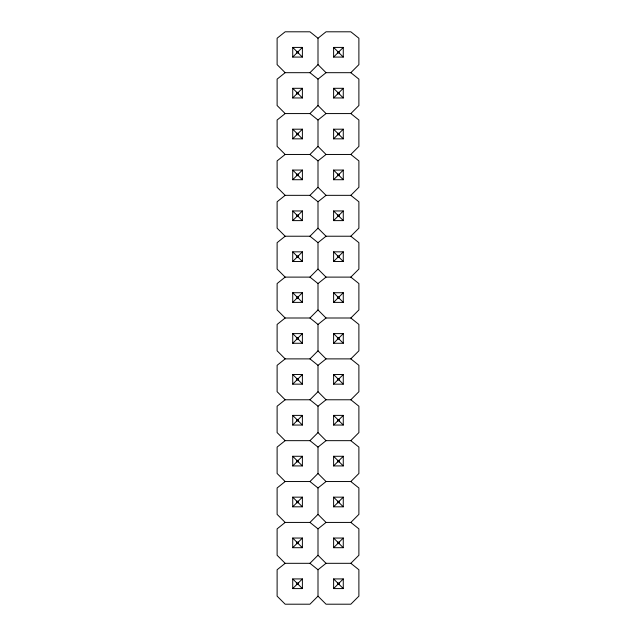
<?xml version="1.0" encoding="UTF-8"?>
<svg xmlns="http://www.w3.org/2000/svg" width="636" height="636" viewBox="0 0 636 636"><rect width="100%" height="100%" fill="white"/><g stroke="black" fill="none" stroke-linecap="round" stroke-linejoin="round"><path stroke-width="0.95" d="M292.727 57.073L296.813 52.987L296.813 51.5L292.727 47.414L302.386 47.414L302.386 57.073L292.727 57.073L292.727 47.414M302.386 57.073L298.3 52.987L298.3 51.5L302.386 47.414M285.166 113.574L277.113 105.52L277.113 79.126L285.166 72.687L309.955 72.687L318 64.633L318 38.239L326.045 31.8L350.834 31.8L358.887 38.239L358.887 64.633L350.834 72.687L326.045 72.687L318 79.126L318 105.52L309.955 113.574L285.166 113.574L277.113 120.013L277.113 146.407L285.166 154.461L309.955 154.461L318 160.892L318 187.294L309.955 195.339L285.166 195.339L277.113 201.779L277.113 228.181L285.166 236.226L309.955 236.226L318 242.666L318 269.068L309.955 277.113L285.166 277.113L277.113 283.553L277.113 309.955L285.166 318L309.955 318L318 324.44L318 350.834L309.955 358.887L285.166 358.887L277.113 365.326L277.113 391.72L285.166 399.774L309.955 399.774L318 406.213L318 432.607L326.045 440.661L350.834 440.661L358.887 447.092L358.887 473.494L350.834 481.539L326.045 481.539L318 487.979L318 514.381L326.045 522.426L350.834 522.426L358.887 528.866L358.887 555.268L350.834 563.313L326.045 563.313L318 569.753L318 596.155L326.045 604.2L350.834 604.2L358.887 596.155L358.887 569.753L350.834 563.313M292.727 97.96L296.813 93.866L296.813 92.387L292.727 88.301L302.386 88.301L302.386 97.96L292.727 97.96L292.727 88.301M296.813 92.387L298.3 92.387L302.386 88.301M333.614 57.073L337.7 52.987L337.7 51.5L333.614 47.414L343.273 47.414L343.273 57.073L333.614 57.073L333.614 47.414M343.273 57.073L339.187 52.987L339.187 51.5L343.273 47.414M292.727 138.847L296.813 134.752L298.3 134.752L302.386 138.847L292.727 138.847L292.727 129.188L302.386 129.188L302.386 138.847M292.727 129.188L296.813 133.274L298.3 133.274L302.386 129.188M333.614 97.96L337.7 93.866L337.7 92.387L333.614 88.301L343.273 88.301L343.273 97.96L333.614 97.96L333.614 88.301M343.273 97.96L339.187 93.866L339.187 92.387L343.273 88.301M309.955 154.461L318 146.407L318 120.013L326.045 113.574L350.834 113.574L358.887 120.013L358.887 146.407L350.834 154.461L326.045 154.461L318 160.892M350.834 113.574L358.887 105.52L358.887 79.126L350.834 72.687M292.727 179.726L296.813 175.639L298.3 175.639L302.386 179.726L292.727 179.726L292.727 170.074L302.386 170.074L302.386 179.726M292.727 170.074L296.813 174.161L298.3 174.161L302.386 170.074M333.614 138.847L337.7 134.752L337.7 133.274L333.614 129.188L343.273 129.188L343.273 138.847L333.614 138.847L333.614 129.188M343.273 138.847L339.187 134.752L339.187 133.274L343.273 129.188M292.727 220.613L296.813 216.526L298.3 216.526L302.386 220.613L302.386 210.953L292.727 210.953L292.727 220.613L302.386 220.613M292.727 210.953L296.813 215.048L298.3 215.048L302.386 210.953M333.614 179.726L337.7 175.639L337.7 174.161L333.614 170.074L343.273 170.074L343.273 179.726L333.614 179.726L333.614 170.074M337.7 174.161L339.187 174.161L343.273 170.074M309.955 236.226L318 228.181L318 201.779L326.045 195.339L350.834 195.339L358.887 201.779L358.887 228.181L350.834 236.226L326.045 236.226L318 242.666M350.834 195.339L358.887 187.294L358.887 160.892L350.834 154.461M292.727 261.499L296.813 257.413L298.3 257.413L302.386 261.499L292.727 261.499L292.727 251.84L302.386 251.84L302.386 261.499M292.727 251.84L296.813 255.934L298.3 255.934L302.386 251.84M333.614 220.613L337.7 216.526L337.7 215.048L333.614 210.953L343.273 210.953L343.273 220.613L333.614 220.613L333.614 210.953M343.273 220.613L339.187 216.526L339.187 215.048L343.273 210.953M292.727 302.386L296.813 298.3L298.3 298.3L302.386 302.386L292.727 302.386L292.727 292.727L302.386 292.727L302.386 302.386M292.727 292.727L296.813 296.813L298.3 296.813L302.386 292.727M333.614 261.499L337.7 257.413L339.187 257.413L343.273 261.499L333.614 261.499L333.614 251.84L343.273 251.84L343.273 261.499M333.614 251.84L337.7 255.934L339.187 255.934L343.273 251.84M309.955 318L318 309.955L318 283.553L309.955 277.113M318 283.553L326.045 277.113L350.834 277.113L358.887 269.068L358.887 242.666L350.834 236.226M292.727 343.273L296.813 339.187L298.3 339.187L302.386 343.273L302.386 333.614L292.727 333.614L292.727 343.273L302.386 343.273M292.727 333.614L296.813 337.7L298.3 337.7L302.386 333.614M333.614 302.386L337.7 298.3L339.187 298.3L343.273 302.386L333.614 302.386L333.614 292.727L343.273 292.727L343.273 302.386M333.614 292.727L337.7 296.813L339.187 296.813L343.273 292.727M318 324.44L326.045 318L350.834 318L358.887 309.955L358.887 283.553L350.834 277.113M292.727 384.16L296.813 380.066L298.3 380.066L302.386 384.16L302.386 374.501L292.727 374.501L292.727 384.16L302.386 384.16M292.727 374.501L296.813 378.587L298.3 378.587L302.386 374.501M333.614 343.273L337.7 339.187L339.187 339.187L343.273 343.273L333.614 343.273L333.614 333.614L343.273 333.614L343.273 343.273M333.614 333.614L337.7 337.7L339.187 337.7L343.273 333.614M309.955 399.774L318 391.72L318 365.326L326.045 358.887L350.834 358.887L358.887 365.326L358.887 391.72L350.834 399.774L326.045 399.774L318 406.213M350.834 358.887L358.887 350.834L358.887 324.44L350.834 318M292.727 425.047L296.813 420.953L298.3 420.953L302.386 425.047L302.386 415.388L292.727 415.388L292.727 425.047L302.386 425.047M298.3 420.953L298.3 419.474L302.386 415.388M333.614 384.16L337.7 380.066L339.187 380.066L343.273 384.16L343.273 374.501L333.614 374.501L333.614 384.16L343.273 384.16M333.614 374.501L337.7 378.587L339.187 378.587L343.273 374.501M318 487.979L309.955 481.539L285.166 481.539L277.113 473.494L277.113 447.092L285.166 440.661L309.955 440.661L318 432.607M292.727 465.926L296.813 461.839L298.3 461.839L302.386 465.926L302.386 456.274L292.727 456.274L292.727 465.926L302.386 465.926M298.3 461.839L298.3 460.361L302.386 456.274M333.614 425.047L337.7 420.953L339.187 420.953L343.273 425.047L343.273 415.388L333.614 415.388L333.614 425.047L343.273 425.047M339.187 420.953L339.187 419.474L343.273 415.388M309.955 481.539L318 473.494L318 447.092L326.045 440.661M350.834 440.661L358.887 432.607L358.887 406.213L350.834 399.774M292.727 506.812L296.813 502.726L298.3 502.726L302.386 506.812L302.386 497.153L292.727 497.153L292.727 506.812L302.386 506.812M292.727 497.153L296.813 501.248L298.3 501.248L302.386 497.153M333.614 465.926L337.7 461.839L339.187 461.839L343.273 465.926L343.273 456.274L333.614 456.274L333.614 465.926L343.273 465.926M339.187 461.839L339.187 460.361L343.273 456.274M318 569.753L309.955 563.313L285.166 563.313L277.113 555.268L277.113 528.866L285.166 522.426L309.955 522.426L318 514.381M292.727 547.699L296.813 543.613L298.3 543.613L302.386 547.699L292.727 547.699L292.727 538.04L302.386 538.04L302.386 547.699M298.3 543.613L298.3 542.134L302.386 538.04M333.614 506.812L337.7 502.726L339.187 502.726L343.273 506.812L343.273 497.153L333.614 497.153L333.614 506.812L343.273 506.812M333.614 497.153L337.7 501.248L339.187 501.248L343.273 497.153M309.955 563.313L318 555.268L318 528.866L326.045 522.426M350.834 522.426L358.887 514.381L358.887 487.979L350.834 481.539M292.727 588.586L296.813 584.5L296.813 583.013L292.727 578.927L302.386 578.927L302.386 588.586L292.727 588.586L292.727 578.927M296.813 583.013L298.3 583.013L302.386 578.927M333.614 547.699L337.7 543.613L339.187 543.613L343.273 547.699L343.273 538.04L333.614 538.04L333.614 547.699L343.273 547.699M339.187 543.613L339.187 542.134L343.273 538.04M318 596.155L309.955 604.2L285.166 604.2L277.113 596.155L277.113 569.753L285.166 563.313M333.614 588.586L337.7 584.5L337.7 583.013L333.614 578.927L333.614 588.586L343.273 588.586L343.273 578.927L333.614 578.927M337.7 583.013L339.187 583.013L343.273 578.927M285.166 154.461L277.113 160.892L277.113 187.294L285.166 195.339M285.166 236.226L277.113 242.666L277.113 269.068L285.166 277.113M285.166 318L277.113 324.44L277.113 350.834L285.166 358.887M285.166 399.774L277.113 406.213L277.113 432.607L285.166 440.661M285.166 481.539L277.113 487.979L277.113 514.381L285.166 522.426M296.813 51.5L298.3 51.5M337.7 51.5L339.187 51.5M296.813 52.987L298.3 52.987M337.7 52.987L339.187 52.987M337.7 92.387L339.187 92.387M296.813 93.866L298.3 93.866L302.386 97.96M337.7 93.866L339.187 93.866M337.7 133.274L339.187 133.274M337.7 134.752L339.187 134.752M337.7 175.639L339.187 175.639L343.273 179.726M337.7 215.048L339.187 215.048M337.7 216.526L339.187 216.526M292.727 415.388L296.813 419.474L298.3 419.474M333.614 415.388L337.7 419.474L339.187 419.474M292.727 456.274L296.813 460.361L298.3 460.361M333.614 456.274L337.7 460.361L339.187 460.361M292.727 538.04L296.813 542.134L298.3 542.134M333.614 538.04L337.7 542.134L339.187 542.134M296.813 584.5L298.3 584.5L302.386 588.586M337.7 584.5L339.187 584.5L343.273 588.586M318 38.239L309.955 31.8L285.166 31.8L277.113 38.239L277.113 64.633L285.166 72.687M309.955 72.687L318 79.126M309.955 113.574L318 120.013M309.955 195.339L318 201.779M309.955 358.887L318 365.326M309.955 440.661L318 447.092M309.955 522.426L318 528.866M318 64.633L326.045 72.687M318 105.52L326.045 113.574M318 146.407L326.045 154.461M318 187.294L326.045 195.339M318 228.181L326.045 236.226M318 269.068L326.045 277.113M318 309.955L326.045 318M318 350.834L326.045 358.887M318 391.72L326.045 399.774M318 473.494L326.045 481.539M318 555.268L326.045 563.313M339.187 174.161L339.187 175.639M339.187 255.934L339.187 257.413M339.187 296.813L339.187 298.3M339.187 337.7L339.187 339.187M339.187 378.587L339.187 380.066M339.187 501.248L339.187 502.726M339.187 583.013L339.187 584.5M337.7 255.934L337.7 257.413M337.7 296.813L337.7 298.3M337.7 337.7L337.7 339.187M337.7 378.587L337.7 380.066M337.7 419.474L337.7 420.953M337.7 460.361L337.7 461.839M337.7 501.248L337.7 502.726M337.7 542.134L337.7 543.613M298.3 92.387L298.3 93.866M298.3 133.274L298.3 134.752M298.3 174.161L298.3 175.639M298.3 215.048L298.3 216.526M298.3 255.934L298.3 257.413M298.3 296.813L298.3 298.3M298.3 337.7L298.3 339.187M298.3 378.587L298.3 380.066M298.3 501.248L298.3 502.726M298.3 583.013L298.3 584.5M296.813 133.274L296.813 134.752M296.813 174.161L296.813 175.639M296.813 215.048L296.813 216.526M296.813 255.934L296.813 257.413M296.813 296.813L296.813 298.3M296.813 337.7L296.813 339.187M296.813 378.587L296.813 380.066M296.813 419.474L296.813 420.953M296.813 460.361L296.813 461.839M296.813 501.248L296.813 502.726M296.813 542.134L296.813 543.613"/></g></svg>
